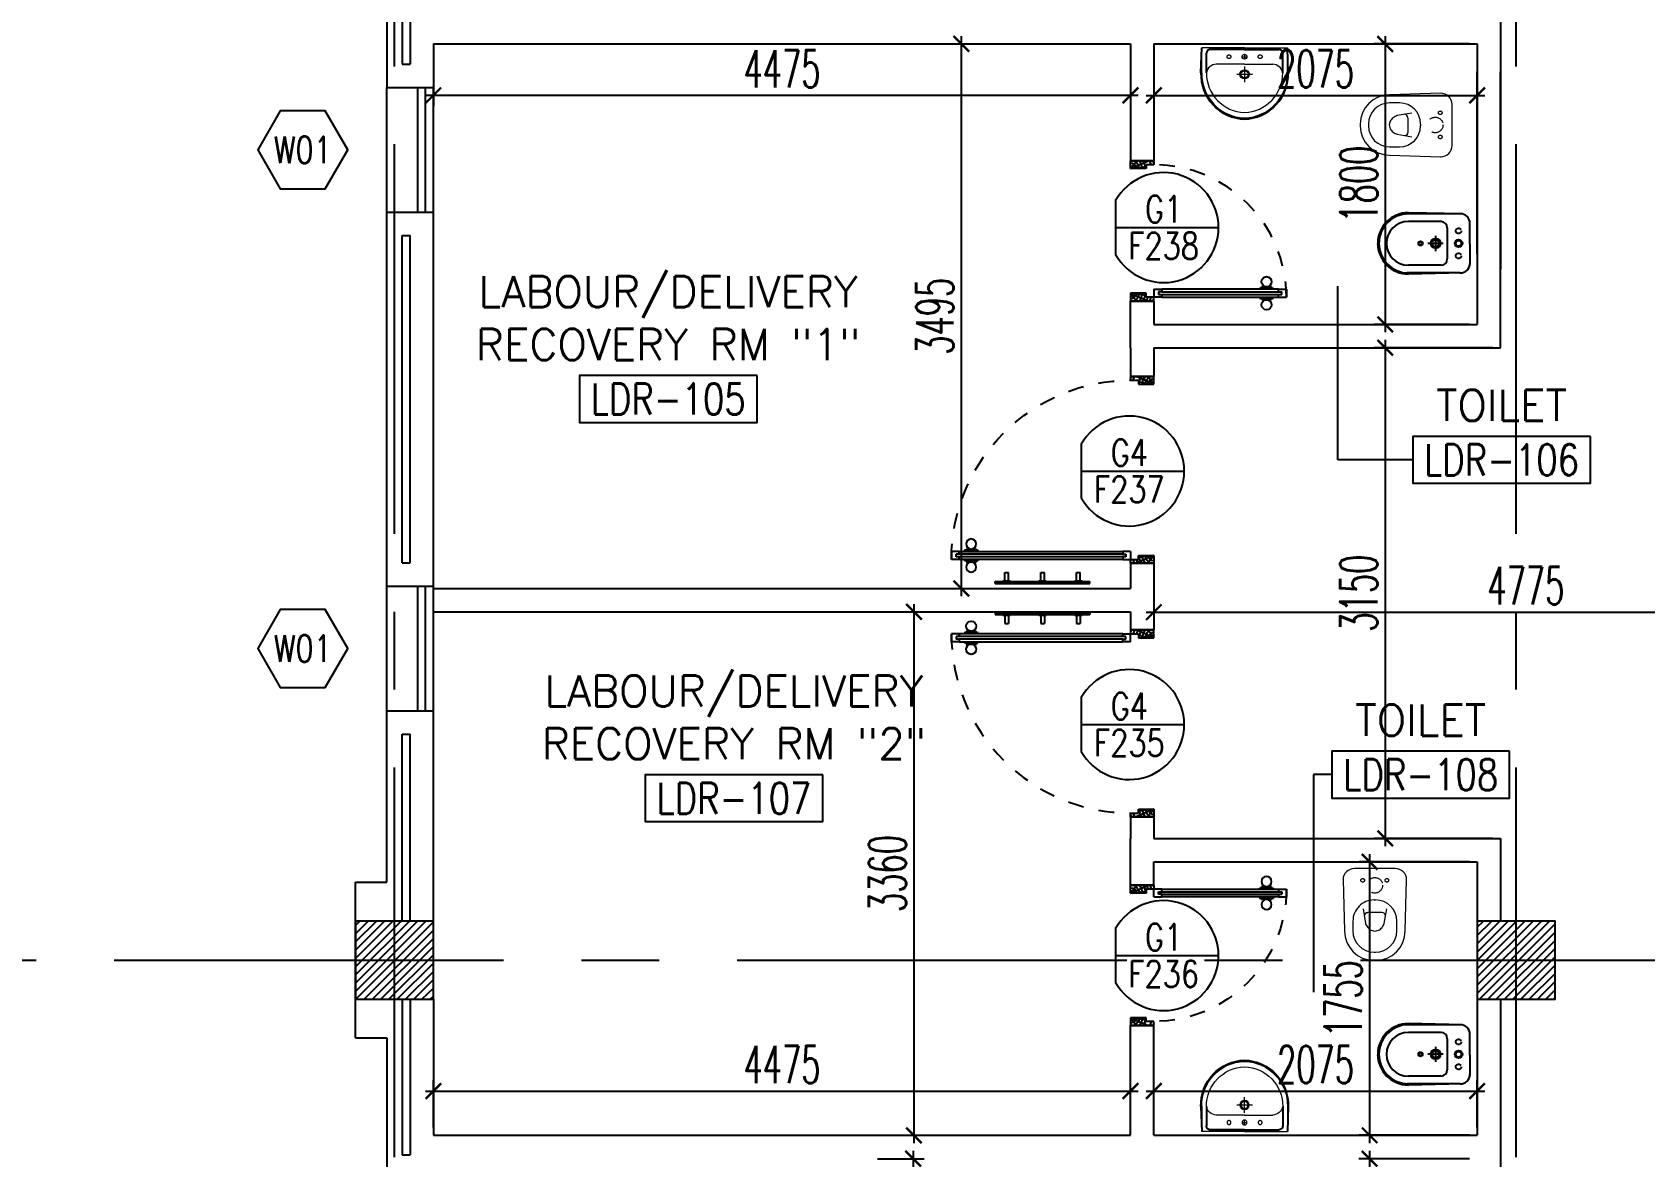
# Model space of a CAD drawing. Extents: x 275967.8 to 276060, y 57291.9 to 57371.4.
# Drawn here: x 275976.01 to 275986.36, y 57311.9 to 57319.12 of the extents above; entities that cross this region are included whole.
import ezdxf
from ezdxf.enums import TextEntityAlignment as Align

# ---------------------------------------------------------------- set-up
doc = ezdxf.new("R2010")
doc.units = 0
doc.header["$MEASUREMENT"] = 0
doc.header["$PDMODE"] = 34
for name, pattern in [('CENTERX2', [4, 2.5, -0.5, 0.5, -0.5]), ('DASHED', [0.75, 0.5, -0.25]), ('HIDDEN', [0.375, 0.25, -0.125]), ('HIDDEN2', [0.1875, 0.125, -0.0625])]:
    doc.linetypes.add(name, pattern=pattern)
doc.layers.get('0').update_dxf_attribs({"linetype": 'CONTINUOUS'})
doc.layers.get('DEFPOINTS').update_dxf_attribs({"linetype": 'CONTINUOUS'})
for name, color, linetype in [('AX-DIM', 4, 'CONTINUOUS'), ('AXES', 11, 'CENTERX2'), ('COL', 5, 'CONTINUOUS'), ('DIM', 4, 'CONTINUOUS'), ('DOOR', 7, 'CONTINUOUS'), ('DOOR-CR', 2, 'CONTINUOUS'), ('DOOR-NO', 3, 'CONTINUOUS'), ('FIX', 3, 'CONTINUOUS'), ('HAT', 8, 'CONTINUOUS'), ('INSUL', 4, 'CONTINUOUS'), ('NON-MEDICAL', 3, 'CONTINUOUS'), ('RM-BOX', 4, 'CONTINUOUS'), ('RM-NAME', 2, 'CONTINUOUS'), ('RM-NO', 2, 'CONTINUOUS'), ('WALL', 2, 'CONTINUOUS'), ('WIN', 3, 'CONTINUOUS'), ('WIN-BOX', 4, 'CONTINUOUS'), ('WIN-NO', 5, 'CONTINUOUS')]:
    doc.layers.add(name, color=color, linetype=linetype)
doc.styles.add('ROMANS', font='ROMANS.shx', dxfattribs={"width": 0.6})
doc.dimstyles.new('STANDARD in', dxfattribs={"dimtxt": 0.24, "dimasz": 0.1, "dimexe": 0.07, "dimexo": 0.05, "dimgap": 0.05, "dimtad": 1, "dimdec": 0, "dimlfac": 1000, "dimzin": 0, "dimdsep": 46, "dimtxsty": 'ROMANS', "dimblk": 'ARCHTICK', "dimcen": 0.05, "dimdle": 0.05, "dimclrd": 4, "dimclre": 4, "dimclrt": 2, "dimadec": 0, "dimazin": 0, "dimtfac": 1, "dimtdec": 0, "dimtmove": 2, "dimatfit": 3, "dimfxl": 0, "dimtolj": 1, "dimtzin": 0, "dimarcsym": 0})

# ---------------------------------------------------------------- blocks, each defined once
blk = doc.blocks.new('*X82')
at = {"color": 0}
for p, q in [((31339, 132685), (31804, 133150)), ((31339, 132738), (31751, 133150)), ((31339, 132791), (31698, 133150)), ((31339, 132844), (31645, 133150)), ((31339, 132897), (31592, 133150)), ((31339, 132950), (31538, 133150)), ((31339, 133003), (31485, 133150)), ((31339, 133057), (31432, 133150)), ((31339, 133110), (31379, 133150)), ((31357, 132650), (31839, 133132)), ((31410, 132650), (31839, 133079)), ((31463, 132650), (31839, 133026)), ((31516, 132650), (31839, 132973)), ((31569, 132650), (31839, 132920)), ((31622, 132650), (31839, 132867)), ((31675, 132650), (31839, 132814)), ((31728, 132650), (31839, 132761)), ((31781, 132650), (31839, 132708)), ((31834, 132650), (31839, 132655))]:
    blk.add_line(p, q, dxfattribs=at)
blk = doc.blocks.new('*X81')
at = {"color": 0}
for p, q in [((24139, 132698), (24591, 133150)), ((24139, 132751), (24538, 133150)), ((24139, 132804), (24485, 133150)), ((24139, 132857), (24432, 133150)), ((24139, 132910), (24379, 133150)), ((24139, 132963), (24326, 133150)), ((24139, 133016), (24273, 133150)), ((24139, 133069), (24220, 133150)), ((24139, 133122), (24167, 133150)), ((24144, 132650), (24639, 133145)), ((24197, 132650), (24639, 133092)), ((24250, 132650), (24639, 133039)), ((24303, 132650), (24639, 132986)), ((24356, 132650), (24639, 132933)), ((24409, 132650), (24639, 132880)), ((24462, 132650), (24639, 132827)), ((24515, 132650), (24639, 132774)), ((24568, 132650), (24639, 132720)), ((24621, 132650), (24639, 132667))]:
    blk.add_line(p, q, dxfattribs=at)
blk = doc.blocks.new('_ARCHTICK')
at = {"color": 0, "linetype": 'ByBlock', "const_width": 0.15}
blk.add_lwpolyline([(-0.5, -0.5), (0.5, 0.5)], dxfattribs=at)
blk = doc.blocks.new('*D632')
at = {"layer": 'AX-DIM', "color": 4, "lineweight": -2, "ltscale": 0.3}
for p, q in [((275969.869, 57298.463), (275969.869, 57357.883)), ((275977.727, 57357.833), (275969.799, 57357.833)), ((275978.669, 57298.513), (275969.799, 57298.513))]:
    blk.add_line(p, q, dxfattribs=at)
at = {"layer": 'DEFPOINTS', "color": 0, "ltscale": 0.3}
for p in [(275969.869, 57357.833), (275977.777, 57357.833), (275978.719, 57298.513)]:
    blk.add_point(p, dxfattribs=at)
at = {"layer": 'AX-DIM', "color": 4, "lineweight": -2, "ltscale": 0.3, "xscale": 0.1, "yscale": 0.1, "zscale": 0.1}
for p, rotation in [((275969.869, 57357.833), 90), ((275969.869, 57298.513), 270)]:
    blk.add_blockref('_ARCHTICK', p, dxfattribs=dict(at, rotation=rotation))
at = {"layer": 'AX-DIM', "color": 2, "ltscale": 0.3, "insert": (275969.699, 57328.173), "char_height": 0.24, "attachment_point": 5, "rotation": 90, "style": 'ROMANS'}
blk.add_mtext('\\A1;59320', dxfattribs=at)
blk = doc.blocks.new('COL50')
at = {"layer": 'COL'}
blk.add_lwpolyline([(-250, 250), (-250, -250), (250, -250), (250, 250)], close=True, dxfattribs=at)
blk = doc.blocks.new('WW1')
at = {"layer": 'WIN-BOX'}
blk.add_lwpolyline([(144, -250), (289, 0), (144, 250), (-144, 250), (-289, 0), (-144, -250)], close=True, dxfattribs=at)
at = {"layer": 'WIN-NO', "style": 'ROMANS', "width": 0.8}
blk.add_attdef('W00', text='', height=170, dxfattribs=at).set_placement((0, 0), align=Align.MIDDLE)
blk = doc.blocks.new('DD1')
at = {"layer": 'DOOR-CR'}
blk.add_line((-308, 0), (353, 0), dxfattribs=at)
blk.add_lwpolyline([(-308, -173, 3.820224), (-308, 173)], format="xyb", close=True, dxfattribs=at)
at = {"layer": 'DOOR-NO', "color": 255, "style": 'ROMANS', "width": 0.8}
for tag, p in [('G', (0, 184)), ('000', (0, -141))]:
    blk.add_attdef(tag, text='', height=204, dxfattribs=at).set_placement(p, align=Align.MIDDLE)
blk = doc.blocks.new('RM1')
at = {"layer": 'RM-BOX'}
blk.add_lwpolyline([(570, -200), (-570, -200), (-570, -500), (570, -500)], close=True, dxfattribs=at)
at = {"layer": 'RM-NAME', "style": 'ROMANS'}
for tag, p in [('ROOMNAME1', (0, 324)), ('ROOMNAME2', (0, 0))]:
    blk.add_attdef(tag, text='', height=200, dxfattribs=at).set_placement(p, align=Align.MIDDLE)
at = {"layer": 'RM-NO', "style": 'ROMANS', "width": 0.8}
blk.add_attdef('ROOMNO', text='', height=200, dxfattribs=at).set_placement((0, -350), align=Align.MIDDLE)
blk = doc.blocks.new('DOOR90')
at = {"layer": 'DOOR', "color": 0, "linetype": 'ByBlock'}
for p, q in [((-150, 0), (-150, -25)), ((-150, 0), (0, 0)), ((0, -50), (0, 0)), ((-1000, -25), (-1000, -75)), ((-1000, -75), (-1000, -25)), ((-950, -25), (-1000, -25)), ((-950, -75), (-1000, -75)), ((-970, -42), (-970, -58)), ((-950, -42), (-970, -42)), ((-950, -58), (-970, -58)), ((-950, -25), (-950, -42)), ((-950, -58), (-950, -75)), ((-918, -25), (-918, -18)), ((-828, -18), (-918, -18)), ((-918, -75), (-918, -82)), ((-828, -82), (-918, -82)), ((-905, -18), (-905, -9)), ((-905, -9), (-840, -9)), ((-905, -18), (-840, -18)), ((-905, -82), (-905, -91)), ((-905, -82), (-840, -82)), ((-905, -91), (-840, -91)), ((-840, -18), (-840, -9)), ((-840, -82), (-840, -91)), ((-828, -25), (-828, -18)), ((-828, -75), (-828, -82)), ((-200, -42), (-200, -25)), ((-200, -25), (-150, -25)), ((-180, -42), (-200, -42)), ((-200, -75), (-200, -58)), ((-200, -58), (-180, -58)), ((-150, -75), (-200, -75)), ((-180, -58), (-180, -42)), ((-150, -75), (-150, -25)), ((-150, -25), (-100, -25)), ((-100, -25), (-100, -50)), ((-100, -50), (0, -50)), ((-150, -900), (-150, -875)), ((-150, -875), (-100, -875)), ((0, -900), (-150, -900)), ((-150, -900), (0, -900)), ((-100, -850), (0, -850)), ((-100, -875), (-100, -850)), ((0, -850), (0, -900))]:
    blk.add_line(p, q, dxfattribs=at)
at = {"layer": 'DOOR', "color": 9, "linetype": 'ByBlock'}
for p, q in [((0, -50), (-114, 0)), ((0, -50), (-40, 0)), ((0, -50), (-100, -37)), ((0, -850), (-114, -900)), ((0, -850), (-100, -863)), ((0, -850), (-40, -900))]:
    blk.add_line(p, q, dxfattribs=at)
at = {"layer": 'DOOR', "linetype": 'ByBlock'}
for p, q in [((-200, -25), (-950, -25)), ((-200, -42), (-950, -42)), ((-200, -58), (-950, -58)), ((-950, -75), (-200, -75))]:
    blk.add_line(p, q, dxfattribs=at)
at = {"layer": 'DOOR', "color": 0, "linetype": 'ByBlock'}
for centre in [(-873, 24), (-873, -124)]:
    blk.add_circle(centre, 32.4, dxfattribs=at)
at = {"layer": 'DOOR', "color": 9, "linetype": 'ByBlock'}
for centre, radius, start, end in [((0, -50), 154, 161.1053, 166.2858), ((0, -50), 134, 158.1598, 169.28), ((0, -50), 94.4, 148.0182, 180), ((0, -50), 74.4, 137.7764, 180), ((0, -50), 114, 154.0838, 167.3774), ((0, -50), 54.4, 113.2074, 180), ((0, -50), 34.4, 90, 180), ((0, -50), 14.4, 90, 180), ((0, -850), 154, 193.7142, 198.8947), ((0, -850), 134, 190.72, 201.8402), ((0, -850), 94.4, 180, 211.9818), ((0, -850), 74.4, 180, 222.2236), ((0, -850), 54.4, 180, 246.7926), ((0, -850), 34.4, 180, 270), ((0, -850), 14.4, 180, 270)]:
    blk.add_arc(centre, radius, start, end, dxfattribs=at)
at = {"layer": 'DOOR', "linetype": 'HIDDEN', "ltscale": 0.5}
blk.add_arc((-150, -25), 850, 180, 270, dxfattribs=at)
blk = doc.blocks.new('DOOR100')
at = {"layer": 'DOOR', "color": 0, "linetype": 'ByBlock'}
for p, q in [((-25, 1300), (-75, 1300)), ((-75, 1300), (-25, 1300)), ((-75, 1250), (-75, 1300)), ((-58, 1250), (-75, 1250)), ((-42, 1270), (-58, 1270)), ((-58, 1250), (-58, 1270)), ((-42, 1250), (-42, 1270)), ((-25, 1250), (-42, 1250)), ((-25, 1250), (-25, 1300)), ((-82, 1205), (-91, 1205)), ((-91, 1205), (-91, 1140)), ((-82, 1140), (-91, 1140)), ((-75, 1218), (-82, 1218)), ((-82, 1128), (-82, 1218)), ((-82, 1205), (-82, 1140)), ((-25, 1218), (-18, 1218)), ((-18, 1128), (-18, 1218)), ((-18, 1205), (-9, 1205)), ((-18, 1205), (-18, 1140)), ((-18, 1140), (-9, 1140)), ((-9, 1205), (-9, 1140)), ((-75, 1128), (-82, 1128)), ((-25, 1128), (-18, 1128)), ((-1200, 0), (-1200, 150)), ((-1200, 150), (-1175, 150)), ((-1200, 150), (-1200, 0)), ((-1175, 150), (-1175, 100)), ((-75, 200), (-58, 200)), ((-75, 150), (-75, 200)), ((-75, 150), (-25, 150)), ((-58, 200), (-58, 180)), ((-58, 180), (-42, 180)), ((-42, 200), (-25, 200)), ((-42, 180), (-42, 200)), ((-25, 200), (-25, 150)), ((0, 150), (-25, 150)), ((-25, 150), (-25, 100)), ((0, 150), (0, 0)), ((-1150, 0), (-1200, 0)), ((-1175, 100), (-1150, 100)), ((-1150, 100), (-1150, 0)), ((-50, 100), (-50, 0)), ((-25, 100), (-50, 100)), ((-50, 0), (0, 0))]:
    blk.add_line(p, q, dxfattribs=at)
at = {"layer": 'DOOR', "linetype": 'ByBlock'}
for p, q in [((-75, 1250), (-75, 200)), ((-58, 200), (-58, 1250)), ((-42, 200), (-42, 1250)), ((-25, 200), (-25, 1250)), ((0, 0), (0, 150))]:
    blk.add_line(p, q, dxfattribs=at)
at = {"layer": 'DOOR', "color": 9, "linetype": 'ByBlock'}
for p, q in [((-1150, 0), (-1200, 114)), ((-50, 0), (0, 114)), ((-1150, 0), (-1200, 40)), ((-1150, 0), (-1163, 100)), ((-50, 0), (-37, 100)), ((-50, 0), (0, 40))]:
    blk.add_line(p, q, dxfattribs=at)
at = {"layer": 'DOOR', "color": 0, "linetype": 'ByBlock'}
for centre in [(-124, 1173), (24, 1173)]:
    blk.add_circle(centre, 32.4, dxfattribs=at)
at = {"layer": 'DOOR', "linetype": 'HIDDEN', "ltscale": 0.5}
blk.add_arc((-25, 150), 1150, 90, 180.0001, dxfattribs=at)
at = {"layer": 'DOOR', "color": 9, "linetype": 'ByBlock'}
for centre, radius, start, end in [((-1150, 0), 154, 103.7142, 108.8947), ((-1150, 0), 134, 100.72, 111.8402), ((-50, 0), 134, 68.1598, 79.28), ((-50, 0), 114, 64.0838, 77.3774), ((-50, 0), 154, 71.1053, 76.2858), ((-1150, 0), 94.4, 90, 121.9818), ((-1150, 0), 74.4, 90, 132.2236), ((-1150, 0), 54.4, 90, 156.7926), ((-1150, 0), 34.4, 90, 180), ((-1150, 0), 14.4, 90, 180), ((-50, 0), 94.4, 58.0182, 90), ((-50, 0), 74.4, 47.7764, 90), ((-50, 0), 54.4, 23.2074, 90), ((-50, 0), 34.4, 0, 90), ((-50, 0), 14.4, 0, 90)]:
    blk.add_arc(centre, radius, start, end, dxfattribs=at)
blk = doc.blocks.new('A$C49F1192B')
at = {"layer": 'DOOR', "color": 0, "linetype": 'ByBlock', "xscale": -1, "rotation": 270}
blk.add_blockref('DOOR100', (0, 1200), dxfattribs=at)
blk = doc.blocks.new('BIDET1')
at = {"layer": 'FIX'}
for p, q in [((-88, 190), (-428, 190)), ((-210, 140), (-420, 140)), ((-25, -3), (-25, 128)), ((-617, 2), (-617, -3)), ((-352, 1), (-352, 1)), ((-350, 5), (-350, 5)), ((-348, 1), (-348, 1)), ((-346, 5), (-346, 5)), ((-344, 9), (-344, 9)), ((-344, 1), (-344, 1)), ((-342, 5), (-342, 5)), ((-341, 9), (-341, 9)), ((-341, 1), (-341, 1)), ((-339, 5), (-339, 5)), ((-337, 1), (-337, 1)), ((-335, 5), (-335, 5)), ((-333, 1), (-333, 1)), ((-170, 100), (-170, -100)), ((-617, -8), (-617, -3)), ((-350, -2), (-350, -2)), ((-348, -6), (-348, -6)), ((-346, -2), (-346, -2)), ((-346, -10), (-346, -10)), ((-344, -6), (-344, -6)), ((-342, -2), (-342, -2)), ((-342, -10), (-342, -10)), ((-341, -6), (-341, -6)), ((-339, -2), (-339, -2)), ((-339, -10), (-339, -10)), ((-337, -6), (-337, -6)), ((-335, -2), (-335, -2)), ((-333, -6), (-333, -6)), ((-331, -2), (-331, -2)), ((-25, -3), (-25, -134)), ((-88, -190), (-428, -190)), ((-210, -140), (-420, -140))]:
    blk.add_line(p, q, dxfattribs=at)
at = {"layer": 'FIX', "linetype": 'ByBlock', "ltscale": 0.3}
for p, q in [((-75, 190), (-420, 197)), ((-75, -190), (-420, -197))]:
    blk.add_line(p, q, dxfattribs=at)
at = {"layer": 'FIX', "linetype": 'DASHED', "ltscale": 0.05}
for p, q in [((-196, 0), (-294, 0)), ((-245, 49), (-245, -49))]:
    blk.add_line(p, q, dxfattribs=at)
at = {"layer": 'FIX'}
for centre, radius in [((-342, 0), 13.8), ((-342, 0), 11), ((-245, 0), 31.7), ((-245, 0), 22.5), ((-98, 0), 24.5), ((-98, 0), 17.5)]:
    blk.add_circle(centre, radius, dxfattribs=at)
at = {"layer": 'FIX', "linetype": 'HIDDEN', "ltscale": 0.05}
for centre in [(-98, 80), (-98, -80)]:
    blk.add_circle(centre, 17.5, dxfattribs=at)
at = {"layer": 'FIX', "linetype": 'ByBlock', "ltscale": 0.3}
blk.add_arc((-420, 0), 197, 90, 270, dxfattribs=at)
at = {"layer": 'FIX'}
for centre, radius, start, end in [((-420, 0), 190, 90, 270), ((-420, 0), 140, 90, 270), ((-210, 100), 40, 0, 90), ((-87, 128), 62.1, 0.1463, 90.8397), ((-210, -100), 40, 270, 0), ((-87, -128), 62.1, 269.1603, 359.8537)]:
    blk.add_arc(centre, radius, start, end, dxfattribs=at)
blk = doc.blocks.new('WC1')
at = {"layer": 'FIX', "lineweight": 20}
for p, q in [((-210, 204), (-538, 194)), ((-475, 141), (-538, 141)), ((-727, 5), (-727, -5)), ((-674, 5), (-674, -5)), ((-534, 24), (-540, 0)), ((-540, 0), (-534, -24)), ((-395, 76), (-490, 60)), ((-339, 5), (-339, -5)), ((-490, -60), (-395, -76)), ((-538, -141), (-475, -141)), ((-538, -194), (-210, -204))]:
    blk.add_line(p, q, dxfattribs=at)
at = {"layer": 'FIX', "linetype": 'Continuous', "lineweight": 20}
blk.add_line((-420, -47), (-420, 45), dxfattribs=at)
at = {"layer": 'FIX', "lineweight": 20}
blk.add_lwpolyline([(-213, -204), (-210, -204, 0.414214), (-137, -131), (-137, 0), (-137, 131, 0.414214), (-210, 204)], format="xyb", dxfattribs=at)
at = {"layer": 'FIX', "linetype": 'HIDDEN2', "lineweight": 20, "ltscale": 0.3}
blk.add_circle((-245, 0), 49.8, dxfattribs=at)
at = {"layer": 'FIX', "linetype": 'HIDDEN', "lineweight": 20, "ltscale": 0.05}
for centre in [(-213, 78), (-213, -77)]:
    blk.add_circle(centre, 11.6, dxfattribs=at)
at = {"layer": 'FIX', "lineweight": 20}
for centre, radius, start, end in [((-538, 5), 189, 90, 180), ((-538, 5), 136, 90, 180), ((-475, 5), 136, 360, 90), ((-473, -7), 68.2, 128.9242, 152.8468), ((-464, -18), 82, 108.496, 128.9242), ((-538, -5), 189, 180, 270), ((-538, -5), 136, 180, 270), ((-473, 7), 68.2, 207.1532, 231.0758), ((-464, 18), 82, 231.0758, 251.504), ((-475, -5), 136, 270, 0)]:
    blk.add_arc(centre, radius, start, end, dxfattribs=at)
at = {"layer": 'FIX', "linetype": 'Continuous', "lineweight": 20}
for centre, start, end in [((-443, 46), 357.6662, 91.6121), ((-442, -46), 268.3879, 2.3338)]:
    blk.add_arc(centre, 22.3, start, end, dxfattribs=at)
blk = doc.blocks.new('LAV1')
at = {"layer": 'FIX', "linetype": 'ByBlock', "ltscale": 0.3}
for p, q in [((-280, 210), (-275, 50)), ((-245, 210), (-245, 85)), ((245, 210), (245, 85)), ((280, 210), (275, 50)), ((0, 60), (-220, 60)), ((0, 60), (220, 60))]:
    blk.add_line(p, q, dxfattribs=at)
at = {"layer": 'FIX', "linetype": 'Continuous', "lineweight": 20}
for p, q in [((-275, 210), (-275, 50)), ((275, 210), (275, 50)), ((0, 155), (-181, 155)), ((0, 155), (181, 155)), ((0, 50), (-275, 50)), ((0, 50), (-252, 50)), ((0, 50), (252, 50)), ((0, 50), (275, 50))]:
    blk.add_line(p, q, dxfattribs=at)
at = {"layer": 'FIX', "linetype": 'DASHED', "lineweight": 20, "ltscale": 0.05}
for p, q in [((50, 220), (-50, 220)), ((0, 170), (0, 270)), ((0, 170), (0, 270))]:
    blk.add_line(p, q, dxfattribs=at)
at = {"layer": 'FIX', "lineweight": 20}
for p, q in [((16, 107), (-15, 107)), ((0, 92), (0, 123))]:
    blk.add_line(p, q, dxfattribs=at)
for centre, radius in [((0, 220), 29.5), ((0, 220), 22.5), ((0, 107), 15.5)]:
    blk.add_circle(centre, radius, dxfattribs=at)
at = {"layer": 'FIX', "linetype": 'HIDDEN', "lineweight": 20, "ltscale": 0.05}
for centre in [(-100, 107), (100, 107)]:
    blk.add_circle(centre, 12.4, dxfattribs=at)
at = {"layer": 'FIX', "linetype": 'ByBlock', "ltscale": 0.3}
for centre, radius, start, end in [((7, 220), 287, 91.3776, 182.0064), ((-7, 220), 287, 357.9936, 88.6224), ((-220, 85), 24.9, 179.7021, 269.9486), ((220, 85), 24.9, 270.0514, 0.2979)]:
    blk.add_arc(centre, radius, start, end, dxfattribs=at)
at = {"layer": 'FIX', "linetype": 'Continuous', "lineweight": 20}
for centre, radius, start, end in [((8, 217), 283, 91.6988, 181.351), ((8, 212), 253, 91.7328, 180.4884), ((-8, 217), 283, 358.649, 88.3012), ((-8, 212), 253, 359.5116, 88.2672), ((-179, 222), 66.9, 190.2006, 268.0786), ((179, 222), 66.9, 271.9214, 349.7994)]:
    blk.add_arc(centre, radius, start, end, dxfattribs=at)
blk = doc.blocks.new('*D403')
at = {"layer": 'DEFPOINTS', "color": 0, "linetype": 'ByBlock', "ltscale": 0.3}
for p in [(275981.521, 57319.043), (275981.606, 57315.548), (275981.974, 57315.548)]:
    blk.add_point(p, dxfattribs=at)
at = {"layer": 'DIM', "color": 4, "linetype": 'ByBlock', "lineweight": -2, "ltscale": 0.3}
for p, q in [((275981.974, 57319.093), (275981.974, 57315.498)), ((275981.571, 57319.043), (275982.044, 57319.043)), ((275981.656, 57315.548), (275982.044, 57315.548))]:
    blk.add_line(p, q, dxfattribs=at)
at = {"layer": 'DIM', "color": 4, "linetype": 'ByBlock', "lineweight": -2, "ltscale": 0.3, "xscale": 0.1, "yscale": 0.1, "zscale": 0.1}
for p, rotation in [((275981.974, 57319.043), 90), ((275981.974, 57315.548), 270)]:
    blk.add_blockref('_ARCHTICK', p, dxfattribs=dict(at, rotation=rotation))
at = {"layer": 'DIM', "color": 2, "linetype": 'ByBlock', "ltscale": 0.3, "insert": (275981.804, 57317.295), "char_height": 0.24, "attachment_point": 5, "rotation": 90, "style": 'ROMANS'}
blk.add_mtext('\\A1;3495', dxfattribs=at)
blk = doc.blocks.new('*D402')
at = {"layer": 'DEFPOINTS', "color": 0, "linetype": 'ByBlock', "ltscale": 0.3}
for p in [(275978.585, 57319.043), (275983.06, 57319.043), (275978.585, 57318.713)]:
    blk.add_point(p, dxfattribs=at)
at = {"layer": 'DIM', "color": 4, "linetype": 'ByBlock', "lineweight": -2, "ltscale": 0.3}
for p, q in [((275978.585, 57318.993), (275978.585, 57318.643)), ((275983.06, 57318.993), (275983.06, 57318.643)), ((275983.11, 57318.713), (275978.535, 57318.713))]:
    blk.add_line(p, q, dxfattribs=at)
at = {"layer": 'DIM', "color": 4, "linetype": 'ByBlock', "lineweight": -2, "ltscale": 0.3, "xscale": 0.1, "yscale": 0.1, "zscale": 0.1, "rotation": 180}
blk.add_blockref('_ARCHTICK', (275978.585, 57318.713), dxfattribs=at)
at = {"layer": 'DIM', "color": 4, "linetype": 'ByBlock', "lineweight": -2, "ltscale": 0.3, "xscale": 0.1, "yscale": 0.1, "zscale": 0.1}
blk.add_blockref('_ARCHTICK', (275983.06, 57318.713), dxfattribs=at)
at = {"layer": 'DIM', "color": 2, "linetype": 'ByBlock', "ltscale": 0.3, "insert": (275980.823, 57318.883), "char_height": 0.24, "attachment_point": 5, "style": 'ROMANS'}
blk.add_mtext('\\A1;4475', dxfattribs=at)
blk = doc.blocks.new('*D401')
at = {"layer": 'DEFPOINTS', "color": 0, "linetype": 'ByBlock', "ltscale": 0.3}
for p in [(275983.21, 57319.043), (275985.285, 57319.043), (275985.285, 57318.713)]:
    blk.add_point(p, dxfattribs=at)
at = {"layer": 'DIM', "color": 4, "linetype": 'ByBlock', "lineweight": -2, "ltscale": 0.3}
for p, q in [((275983.21, 57318.993), (275983.21, 57318.643)), ((275985.285, 57318.993), (275985.285, 57318.643)), ((275983.16, 57318.713), (275985.335, 57318.713))]:
    blk.add_line(p, q, dxfattribs=at)
at = {"layer": 'DIM', "color": 4, "linetype": 'ByBlock', "lineweight": -2, "ltscale": 0.3, "xscale": 0.1, "yscale": 0.1, "zscale": 0.1, "rotation": 180}
blk.add_blockref('_ARCHTICK', (275983.21, 57318.713), dxfattribs=at)
at = {"layer": 'DIM', "color": 4, "linetype": 'ByBlock', "lineweight": -2, "ltscale": 0.3, "xscale": 0.1, "yscale": 0.1, "zscale": 0.1}
blk.add_blockref('_ARCHTICK', (275985.285, 57318.713), dxfattribs=at)
at = {"layer": 'DIM', "color": 2, "linetype": 'ByBlock', "ltscale": 0.3, "insert": (275984.248, 57318.883), "char_height": 0.24, "attachment_point": 5, "style": 'ROMANS'}
blk.add_mtext('\\A1;2075', dxfattribs=at)
blk = doc.blocks.new('*D400')
at = {"layer": 'DEFPOINTS', "color": 0, "linetype": 'ByBlock', "ltscale": 0.3}
for p in [(275985.285, 57319.043), (275984.695, 57317.243), (275985.285, 57317.243)]:
    blk.add_point(p, dxfattribs=at)
at = {"layer": 'DIM', "color": 4, "linetype": 'ByBlock', "lineweight": -2, "ltscale": 0.3}
for p, q in [((275984.695, 57319.093), (275984.695, 57317.193)), ((275985.235, 57319.043), (275984.625, 57319.043)), ((275985.235, 57317.243), (275984.625, 57317.243))]:
    blk.add_line(p, q, dxfattribs=at)
at = {"layer": 'DIM', "color": 4, "linetype": 'ByBlock', "lineweight": -2, "ltscale": 0.3, "xscale": 0.1, "yscale": 0.1, "zscale": 0.1}
for p, rotation in [((275984.695, 57319.043), 90), ((275984.695, 57317.243), 270)]:
    blk.add_blockref('_ARCHTICK', p, dxfattribs=dict(at, rotation=rotation))
at = {"layer": 'DIM', "color": 2, "linetype": 'ByBlock', "ltscale": 0.3, "insert": (275984.525, 57318.143), "char_height": 0.24, "attachment_point": 5, "rotation": 90, "style": 'ROMANS'}
blk.add_mtext('\\A1;1800', dxfattribs=at)
blk = doc.blocks.new('*D399')
at = {"layer": 'DEFPOINTS', "color": 0, "linetype": 'ByBlock', "ltscale": 0.3}
for p in [(275981.276, 57315.398), (275981.407, 57312.038), (275981.67, 57312.038)]:
    blk.add_point(p, dxfattribs=at)
at = {"layer": 'DIM', "color": 4, "linetype": 'ByBlock', "lineweight": -2, "ltscale": 0.3}
for p, q in [((275981.67, 57315.448), (275981.67, 57311.988)), ((275981.326, 57315.398), (275981.74, 57315.398)), ((275981.457, 57312.038), (275981.74, 57312.038))]:
    blk.add_line(p, q, dxfattribs=at)
at = {"layer": 'DIM', "color": 4, "linetype": 'ByBlock', "lineweight": -2, "ltscale": 0.3, "xscale": 0.1, "yscale": 0.1, "zscale": 0.1}
for p, rotation in [((275981.67, 57315.398), 90), ((275981.67, 57312.038), 270)]:
    blk.add_blockref('_ARCHTICK', p, dxfattribs=dict(at, rotation=rotation))
at = {"layer": 'DIM', "color": 2, "linetype": 'ByBlock', "ltscale": 0.3, "insert": (275981.5, 57313.718), "char_height": 0.24, "attachment_point": 5, "rotation": 90, "style": 'ROMANS'}
blk.add_mtext('\\A1;3360', dxfattribs=at)
blk = doc.blocks.new('*D398')
at = {"layer": 'DEFPOINTS', "color": 0, "linetype": 'ByBlock', "ltscale": 0.3}
for p in [(275983.06, 57312.322), (275978.585, 57312.038), (275983.06, 57312.038)]:
    blk.add_point(p, dxfattribs=at)
at = {"layer": 'DIM', "color": 4, "linetype": 'ByBlock', "lineweight": -2, "ltscale": 0.3}
for p, q in [((275978.585, 57312.088), (275978.585, 57312.392)), ((275983.06, 57312.088), (275983.06, 57312.392)), ((275978.535, 57312.322), (275983.11, 57312.322))]:
    blk.add_line(p, q, dxfattribs=at)
at = {"layer": 'DIM', "color": 4, "linetype": 'ByBlock', "lineweight": -2, "ltscale": 0.3, "xscale": 0.1, "yscale": 0.1, "zscale": 0.1, "rotation": 180}
blk.add_blockref('_ARCHTICK', (275978.585, 57312.322), dxfattribs=at)
at = {"layer": 'DIM', "color": 4, "linetype": 'ByBlock', "lineweight": -2, "ltscale": 0.3, "xscale": 0.1, "yscale": 0.1, "zscale": 0.1}
blk.add_blockref('_ARCHTICK', (275983.06, 57312.322), dxfattribs=at)
at = {"layer": 'DIM', "color": 2, "linetype": 'ByBlock', "ltscale": 0.3, "insert": (275980.823, 57312.492), "char_height": 0.24, "attachment_point": 5, "style": 'ROMANS'}
blk.add_mtext('\\A1;4475', dxfattribs=at)
blk = doc.blocks.new('*D397')
at = {"layer": 'DEFPOINTS', "color": 0, "linetype": 'ByBlock', "ltscale": 0.3}
for p in [(275985.285, 57312.322), (275983.21, 57312.038), (275985.285, 57312.038)]:
    blk.add_point(p, dxfattribs=at)
at = {"layer": 'DIM', "color": 4, "linetype": 'ByBlock', "lineweight": -2, "ltscale": 0.3}
for p, q in [((275983.21, 57312.088), (275983.21, 57312.392)), ((275985.285, 57312.088), (275985.285, 57312.392)), ((275983.16, 57312.322), (275985.335, 57312.322))]:
    blk.add_line(p, q, dxfattribs=at)
at = {"layer": 'DIM', "color": 4, "linetype": 'ByBlock', "lineweight": -2, "ltscale": 0.3, "xscale": 0.1, "yscale": 0.1, "zscale": 0.1, "rotation": 180}
blk.add_blockref('_ARCHTICK', (275983.21, 57312.322), dxfattribs=at)
at = {"layer": 'DIM', "color": 4, "linetype": 'ByBlock', "lineweight": -2, "ltscale": 0.3, "xscale": 0.1, "yscale": 0.1, "zscale": 0.1}
blk.add_blockref('_ARCHTICK', (275985.285, 57312.322), dxfattribs=at)
at = {"layer": 'DIM', "color": 2, "linetype": 'ByBlock', "ltscale": 0.3, "insert": (275984.248, 57312.492), "char_height": 0.24, "attachment_point": 5, "style": 'ROMANS'}
blk.add_mtext('\\A1;2075', dxfattribs=at)
blk = doc.blocks.new('*D396')
at = {"layer": 'DEFPOINTS', "color": 0, "linetype": 'ByBlock', "ltscale": 0.3}
for p in [(275985.285, 57313.793), (275984.595, 57312.038), (275985.285, 57312.038)]:
    blk.add_point(p, dxfattribs=at)
at = {"layer": 'DIM', "color": 4, "linetype": 'ByBlock', "lineweight": -2, "ltscale": 0.3}
for p, q in [((275985.235, 57313.793), (275984.525, 57313.793)), ((275984.595, 57313.843), (275984.595, 57311.988)), ((275985.235, 57312.038), (275984.525, 57312.038))]:
    blk.add_line(p, q, dxfattribs=at)
at = {"layer": 'DIM', "color": 4, "linetype": 'ByBlock', "lineweight": -2, "ltscale": 0.3, "xscale": 0.1, "yscale": 0.1, "zscale": 0.1}
for p, rotation in [((275984.595, 57313.793), 90), ((275984.595, 57312.038), 270)]:
    blk.add_blockref('_ARCHTICK', p, dxfattribs=dict(at, rotation=rotation))
at = {"layer": 'DIM', "color": 2, "linetype": 'ByBlock', "ltscale": 0.3, "insert": (275984.425, 57312.915), "char_height": 0.24, "attachment_point": 5, "rotation": 90, "style": 'ROMANS'}
blk.add_mtext('\\A1;1755', dxfattribs=at)
blk = doc.blocks.new('*D395')
at = {"layer": 'DEFPOINTS', "color": 0, "linetype": 'ByBlock', "ltscale": 0.3}
for p in [(275985.435, 57317.093), (275984.695, 57313.943), (275985.435, 57313.943)]:
    blk.add_point(p, dxfattribs=at)
at = {"layer": 'DIM', "color": 4, "linetype": 'ByBlock', "lineweight": -2, "ltscale": 0.3}
for p, q in [((275985.385, 57317.093), (275984.625, 57317.093)), ((275984.695, 57317.143), (275984.695, 57313.893)), ((275985.385, 57313.943), (275984.625, 57313.943))]:
    blk.add_line(p, q, dxfattribs=at)
at = {"layer": 'DIM', "color": 4, "linetype": 'ByBlock', "lineweight": -2, "ltscale": 0.3, "xscale": 0.1, "yscale": 0.1, "zscale": 0.1}
for p, rotation in [((275984.695, 57317.093), 90), ((275984.695, 57313.943), 270)]:
    blk.add_blockref('_ARCHTICK', p, dxfattribs=dict(at, rotation=rotation))
at = {"layer": 'DIM', "color": 2, "linetype": 'ByBlock', "ltscale": 0.3, "insert": (275984.525, 57315.518), "char_height": 0.24, "attachment_point": 5, "rotation": 90, "style": 'ROMANS'}
blk.add_mtext('\\A1;3150', dxfattribs=at)
blk = doc.blocks.new('*D394')
at = {"layer": 'DEFPOINTS', "color": 0, "linetype": 'ByBlock', "ltscale": 0.3}
for p in [(275981.385, 57311.888), (275981.299, 57308.438), (275981.665, 57308.438)]:
    blk.add_point(p, dxfattribs=at)
at = {"layer": 'DIM', "color": 4, "linetype": 'ByBlock', "lineweight": -2, "ltscale": 0.3}
for p, q in [((275981.665, 57311.938), (275981.665, 57308.388)), ((275981.435, 57311.888), (275981.735, 57311.888)), ((275981.349, 57308.438), (275981.735, 57308.438))]:
    blk.add_line(p, q, dxfattribs=at)
at = {"layer": 'DIM', "color": 4, "linetype": 'ByBlock', "lineweight": -2, "ltscale": 0.3, "xscale": 0.1, "yscale": 0.1, "zscale": 0.1}
for p, rotation in [((275981.665, 57311.888), 90), ((275981.665, 57308.438), 270)]:
    blk.add_blockref('_ARCHTICK', p, dxfattribs=dict(at, rotation=rotation))
at = {"layer": 'DIM', "color": 2, "linetype": 'ByBlock', "ltscale": 0.3, "insert": (275981.495, 57310.163), "char_height": 0.24, "attachment_point": 5, "rotation": 90, "style": 'ROMANS'}
blk.add_mtext('\\A1;3450', dxfattribs=at)
blk = doc.blocks.new('*D391')
at = {"layer": 'DEFPOINTS', "color": 0, "linetype": 'ByBlock', "ltscale": 0.3}
for p in [(275985.285, 57311.888), (275984.595, 57308.438), (275984.873, 57308.438)]:
    blk.add_point(p, dxfattribs=at)
at = {"layer": 'DIM', "color": 4, "linetype": 'ByBlock', "lineweight": -2, "ltscale": 0.3}
for p, q in [((275984.595, 57311.938), (275984.595, 57308.388)), ((275985.235, 57311.888), (275984.525, 57311.888)), ((275984.823, 57308.438), (275984.525, 57308.438))]:
    blk.add_line(p, q, dxfattribs=at)
at = {"layer": 'DIM', "color": 4, "linetype": 'ByBlock', "lineweight": -2, "ltscale": 0.3, "xscale": 0.1, "yscale": 0.1, "zscale": 0.1}
for p, rotation in [((275984.595, 57311.888), 90), ((275984.595, 57308.438), 270)]:
    blk.add_blockref('_ARCHTICK', p, dxfattribs=dict(at, rotation=rotation))
at = {"layer": 'DIM', "color": 2, "linetype": 'ByBlock', "ltscale": 0.3, "insert": (275984.425, 57310.163), "char_height": 0.24, "attachment_point": 5, "rotation": 90, "style": 'ROMANS'}
blk.add_mtext('\\A1;3450', dxfattribs=at)
blk = doc.blocks.new('*D779')
at = {"layer": 'DEFPOINTS', "color": 0, "linetype": 'ByBlock', "ltscale": 0.3}
for p in [(275983.21, 57315.726), (275987.985, 57315.726), (275987.985, 57315.396)]:
    blk.add_point(p, dxfattribs=at)
at = {"layer": 'DIM', "color": 4, "linetype": 'ByBlock', "lineweight": -2, "ltscale": 0.3}
for p, q in [((275983.21, 57315.676), (275983.21, 57315.326)), ((275987.985, 57315.676), (275987.985, 57315.326)), ((275983.16, 57315.396), (275988.035, 57315.396))]:
    blk.add_line(p, q, dxfattribs=at)
at = {"layer": 'DIM', "color": 4, "linetype": 'ByBlock', "lineweight": -2, "ltscale": 0.3, "xscale": 0.1, "yscale": 0.1, "zscale": 0.1, "rotation": 180}
blk.add_blockref('_ARCHTICK', (275983.21, 57315.396), dxfattribs=at)
at = {"layer": 'DIM', "color": 4, "linetype": 'ByBlock', "lineweight": -2, "ltscale": 0.3, "xscale": 0.1, "yscale": 0.1, "zscale": 0.1}
blk.add_blockref('_ARCHTICK', (275987.985, 57315.396), dxfattribs=at)
at = {"layer": 'DIM', "color": 2, "linetype": 'ByBlock', "ltscale": 0.3, "insert": (275985.598, 57315.566), "char_height": 0.24, "attachment_point": 5, "style": 'ROMANS'}
blk.add_mtext('\\A1;4775', dxfattribs=at)

msp = doc.modelspace()

# ---------------------------------------------------------------- linework, layer by layer
at = {"layer": 'AXES'}
for p, q in [((275985.5355, 57291.8986), (275985.5355, 57370.7113)), ((275978.3355, 57291.8986), (275978.3355, 57337.5829)), ((275968.5355, 57313.1629), (276036.5755, 57313.1629))]:
    msp.add_line(p, q, dxfattribs=at)
at = {"layer": 'INSUL'}
for p, q in [((275978.3855, 57320.1129), (275978.3855, 57318.9129)), ((275978.4355, 57320.1129), (275978.4355, 57318.9129)), ((275978.3855, 57318.9129), (275978.4355, 57318.9129)), ((275978.3855, 57315.7129), (275978.3855, 57317.8129)), ((275978.3855, 57317.8129), (275978.4355, 57317.8129)), ((275978.4355, 57315.7129), (275978.4355, 57317.8129)), ((275978.3855, 57315.7129), (275978.4355, 57315.7129)), ((275978.3855, 57314.6129), (275978.4355, 57314.6129)), ((275978.3855, 57313.4129), (275978.3855, 57314.6129)), ((275978.4355, 57313.4129), (275978.4355, 57314.6129)), ((275978.3855, 57312.9129), (275978.3855, 57311.9129)), ((275978.4355, 57312.9129), (275978.4355, 57311.9129)), ((275978.3855, 57311.9129), (275978.4355, 57311.9129))]:
    msp.add_line(p, q, dxfattribs=at)
at = {"layer": 'NON-MEDICAL'}
for p, q in [((275982.2527, 57315.6508), (275982.2761, 57315.6508)), ((275982.2527, 57315.5968), (275982.2527, 57315.6508)), ((275982.2761, 57315.5968), (275982.2761, 57315.6508)), ((275982.4834, 57315.5968), (275982.4834, 57315.6508)), ((275982.4834, 57315.6508), (275982.5069, 57315.6508)), ((275982.5069, 57315.5968), (275982.5069, 57315.6508)), ((275982.7142, 57315.5968), (275982.7142, 57315.6508)), ((275982.7142, 57315.6508), (275982.7376, 57315.6508)), ((275982.7376, 57315.5968), (275982.7376, 57315.6508)), ((275982.1904, 57315.5805), (275982.1904, 57315.5922)), ((275982.1904, 57315.5922), (275982.8, 57315.5922)), ((275982.1904, 57315.5805), (275982.8, 57315.5805)), ((275982.2413, 57315.5968), (275982.2875, 57315.5968)), ((275982.2413, 57315.5922), (275982.2413, 57315.5968)), ((275982.2875, 57315.5922), (275982.2875, 57315.5968)), ((275982.4721, 57315.5968), (275982.5182, 57315.5968)), ((275982.4721, 57315.5922), (275982.4721, 57315.5968)), ((275982.5182, 57315.5922), (275982.5182, 57315.5968)), ((275982.7028, 57315.5922), (275982.7028, 57315.5968)), ((275982.7028, 57315.5968), (275982.749, 57315.5968)), ((275982.749, 57315.5922), (275982.749, 57315.5968)), ((275982.8, 57315.5805), (275982.8, 57315.5922)), ((275982.1904, 57315.3927), (275982.1904, 57315.381)), ((275982.1904, 57315.3927), (275982.8, 57315.3927)), ((275982.1904, 57315.381), (275982.8, 57315.381)), ((275982.2413, 57315.381), (275982.2413, 57315.3763)), ((275982.2413, 57315.3763), (275982.2875, 57315.3763)), ((275982.2527, 57315.3763), (275982.2527, 57315.3223)), ((275982.2761, 57315.3763), (275982.2761, 57315.3223)), ((275982.2875, 57315.381), (275982.2875, 57315.3763)), ((275982.4721, 57315.381), (275982.4721, 57315.3763)), ((275982.4721, 57315.3763), (275982.5182, 57315.3763)), ((275982.4834, 57315.3763), (275982.4834, 57315.3223)), ((275982.5069, 57315.3763), (275982.5069, 57315.3223)), ((275982.5182, 57315.381), (275982.5182, 57315.3763)), ((275982.7028, 57315.381), (275982.7028, 57315.3763)), ((275982.7028, 57315.3763), (275982.749, 57315.3763)), ((275982.7142, 57315.3763), (275982.7142, 57315.3223)), ((275982.7376, 57315.3763), (275982.7376, 57315.3223)), ((275982.749, 57315.381), (275982.749, 57315.3763)), ((275982.8, 57315.3927), (275982.8, 57315.381)), ((275982.2527, 57315.3223), (275982.2761, 57315.3223)), ((275982.4834, 57315.3223), (275982.5069, 57315.3223)), ((275982.7142, 57315.3223), (275982.7376, 57315.3223))]:
    msp.add_line(p, q, dxfattribs=at)
at = {"layer": 'RM-NAME', "color": 5, "linetype": 'ByBlock'}
for p, q in [((275984.3913, 57316.3732), (275984.3913, 57317.4891)), ((275984.872, 57316.3732), (275984.3913, 57316.3732)), ((275984.3532, 57314.3534), (275984.2339, 57314.3534)), ((275984.2339, 57314.3534), (275984.2339, 57312.9575))]:
    msp.add_line(p, q, dxfattribs=at)
at = {"layer": 'WALL'}
for p, q in [((275985.4355, 57320.1129), (275985.4355, 57317.5979)), ((275978.2855, 57319.8629), (275978.2855, 57318.7629)), ((275978.5855, 57319.0429), (275983.0605, 57319.0429)), ((275978.5855, 57319.0429), (275978.5855, 57318.7629)), ((275983.0605, 57319.0429), (275983.0605, 57318.2929)), ((275983.2105, 57319.0429), (275983.2105, 57318.2929)), ((275983.2105, 57319.0429), (275985.2855, 57319.0429)), ((275985.2855, 57319.0429), (275985.2855, 57317.2429)), ((275985.2855, 57317.6951), (275985.2855, 57318.8629)), ((275985.4355, 57317.0929), (275985.4355, 57318.8629)), ((275978.2855, 57318.7629), (275978.5855, 57318.7629)), ((275983.0605, 57318.2929), (275983.2105, 57318.2929)), ((275978.2855, 57314.7629), (275978.2855, 57317.9629)), ((275978.2855, 57317.9629), (275978.5855, 57317.9629)), ((275978.5855, 57315.5479), (275978.5855, 57317.9629)), ((275983.0605, 57317.3929), (275983.2105, 57317.3929)), ((275983.2105, 57317.3929), (275983.2105, 57317.2429)), ((275983.2105, 57317.2429), (275985.2855, 57317.2429)), ((275983.0605, 57317.0929), (275983.0605, 57316.9094)), ((275983.2105, 57317.0929), (275985.4355, 57317.0929)), ((275983.2105, 57317.0929), (275983.2105, 57316.9094)), ((275983.0605, 57315.7094), (275983.0605, 57315.5479)), ((275983.2105, 57315.7094), (275983.2105, 57315.2814)), ((275978.2855, 57315.5629), (275978.5855, 57315.5629)), ((275978.5855, 57315.5479), (275983.0605, 57315.5479)), ((275978.5855, 57315.3979), (275983.0605, 57315.3979)), ((275978.5855, 57314.7629), (275978.5855, 57315.3979)), ((275983.0605, 57315.3979), (275983.0605, 57315.2814)), ((275983.0605, 57315.2814), (275983.2105, 57315.2814)), ((275978.2855, 57314.7629), (275978.5855, 57314.7629)), ((275978.2855, 57313.6629), (275978.2855, 57314.7629)), ((275978.5855, 57313.4129), (275978.5855, 57314.7629)), ((275983.0605, 57314.0814), (275983.2105, 57314.0814)), ((275983.0605, 57314.0814), (275983.0605, 57313.9429)), ((275983.2105, 57314.0814), (275983.2105, 57313.9429)), ((275983.0605, 57313.6429), (275983.0605, 57313.9429)), ((275983.2105, 57313.9429), (275985.4355, 57313.9429)), ((275985.4355, 57313.9429), (275985.4355, 57313.4129)), ((275983.2105, 57313.7929), (275985.2855, 57313.7929)), ((275983.2105, 57313.6429), (275983.2105, 57313.7929)), ((275985.2855, 57313.7929), (275985.2855, 57313.4129)), ((275978.0855, 57313.6629), (275978.2855, 57313.6629)), ((275978.0855, 57312.6629), (275978.0855, 57313.6629)), ((275983.0605, 57313.6429), (275983.2105, 57313.6429)), ((275978.5855, 57312.9129), (275978.5855, 57312.0379)), ((275985.2855, 57312.9129), (275985.2855, 57312.0379)), ((275985.4355, 57312.9129), (275985.4355, 57311.7379)), ((275983.0605, 57312.0379), (275983.0605, 57312.7429)), ((275983.0605, 57312.7429), (275983.2105, 57312.7429)), ((275983.2105, 57312.0379), (275983.2105, 57312.7429)), ((275978.0855, 57312.6629), (275978.2855, 57312.6629)), ((275978.2855, 57312.6629), (275978.2855, 57311.7629)), ((275978.5855, 57312.0379), (275983.0605, 57312.0379)), ((275983.2105, 57312.0379), (275985.2855, 57312.0379))]:
    msp.add_line(p, q, dxfattribs=at)
at = {"layer": 'WALL', "linetype": 'ByBlock'}
for p, q in [((275983.0605, 57317.0929), (275983.0605, 57317.3929)), ((275983.0605, 57316.9094), (275983.2105, 57316.9094)), ((275983.0605, 57315.7094), (275983.2105, 57315.7094))]:
    msp.add_line(p, q, dxfattribs=at)
at = {"layer": 'WALL', "linetype": 'ByBlock', "ltscale": 0.3}
for points in [[(275978.0855, 57312.9129), (275978.5855, 57312.9129), (275978.5855, 57313.4129), (275978.0855, 57313.4129)], [(275985.2855, 57312.9129), (275985.7855, 57312.9129), (275985.7855, 57313.4129), (275985.2855, 57313.4129)]]:
    msp.add_lwpolyline(points, close=True, dxfattribs=at)
at = {"layer": 'WIN'}
for p, q in [((275978.2855, 57317.9629), (275978.2855, 57318.7629)), ((275978.4855, 57317.9629), (275978.4855, 57318.7629)), ((275978.5355, 57317.9629), (275978.5355, 57318.7629)), ((275978.5855, 57317.9629), (275978.5855, 57318.7629)), ((275978.2855, 57314.7629), (275978.2855, 57315.5629)), ((275978.4855, 57314.7629), (275978.4855, 57315.5629)), ((275978.5355, 57314.7629), (275978.5355, 57315.5629)), ((275978.5855, 57314.7629), (275978.5855, 57315.5629))]:
    msp.add_line(p, q, dxfattribs=at)

# ---------------------------------------------------------------- block references
at = {"ltscale": 1000, "xscale": 0.001, "yscale": 0.001, "zscale": 0.001, "rotation": 180}
msp.add_blockref('LAV1', (275983.792, 57319.0679), dxfattribs=at)
at = {"ltscale": 1000, "xscale": -0.001, "yscale": 0.001, "zscale": 0.001}
msp.add_blockref('LAV1', (275983.792, 57312.0129), dxfattribs=at)
at = {"layer": 'COL', "xscale": 0.001, "yscale": 0.001, "zscale": 0.001}
for p in [(275978.3355, 57313.1629), (275985.5355, 57313.1629)]:
    msp.add_blockref('COL50', p, dxfattribs=at)
at = {"layer": 'DOOR', "color": 0, "linetype": 'ByBlock', "xscale": 0.001, "yscale": 0.001, "zscale": 0.001, "rotation": 180}
msp.add_blockref('DOOR90', (275983.0605, 57317.3929), dxfattribs=at)
at = {"layer": 'DOOR', "color": 0, "linetype": 'ByBlock', "ltscale": 0.3, "xscale": 0.001, "yscale": 0.001, "zscale": 0.001, "rotation": 180}
msp.add_blockref('A$C49F1192B', (275983.2105, 57316.9094), dxfattribs=at)
at = {"layer": 'DOOR', "color": 0, "linetype": 'ByBlock', "ltscale": 0.3, "xscale": -0.001, "yscale": 0.001, "zscale": 0.001}
msp.add_blockref('A$C49F1192B', (275983.2105, 57314.0814), dxfattribs=at)
at = {"layer": 'DOOR', "color": 0, "linetype": 'ByBlock', "xscale": -0.001, "yscale": 0.001, "zscale": 0.001}
msp.add_blockref('DOOR90', (275983.0605, 57313.6429), dxfattribs=at)
at = {"layer": 'DOOR-NO'}
ref = msp.add_blockref('DD1', (275983.2722, 57317.8645), dxfattribs=dict(at, xscale=0.001, yscale=0.001, zscale=0.001))
ref.add_attrib('G', 'G1', dxfattribs={"height": 0.17, "style": 'ROMANS', "width": 0.8}).set_placement((275983.2722, 57317.9824), align=Align.MIDDLE)
ref.add_attrib('000', 'F238', dxfattribs={"height": 0.17, "style": 'ROMANS', "width": 0.8}).set_placement((275983.2722, 57317.7466), align=Align.MIDDLE)
ref = msp.add_blockref('DD1', (275983.0522, 57316.3017), dxfattribs=dict(at, xscale=0.001, yscale=0.001, zscale=0.001))
ref.add_attrib('G', 'G4', dxfattribs={"height": 0.17, "style": 'ROMANS', "width": 0.8}).set_placement((275983.0522, 57316.4196), align=Align.MIDDLE)
ref.add_attrib('000', 'F237', dxfattribs={"height": 0.17, "style": 'ROMANS', "width": 0.8}).set_placement((275983.0522, 57316.1838), align=Align.MIDDLE)
ref = msp.add_blockref('DD1', (275983.0522, 57314.6746), dxfattribs=dict(at, xscale=0.001, yscale=0.001, zscale=0.001))
ref.add_attrib('G', 'G4', dxfattribs={"height": 0.17, "style": 'ROMANS', "width": 0.8}).set_placement((275983.0522, 57314.7926), align=Align.MIDDLE)
ref.add_attrib('000', 'F235', dxfattribs={"height": 0.17, "style": 'ROMANS', "width": 0.8}).set_placement((275983.0522, 57314.5567), align=Align.MIDDLE)
ref = msp.add_blockref('DD1', (275983.2722, 57313.1917), dxfattribs=dict(at, xscale=0.001, yscale=0.001, zscale=0.001))
ref.add_attrib('G', 'G1', dxfattribs={"height": 0.17, "style": 'ROMANS', "width": 0.8}).set_placement((275983.2722, 57313.3096), align=Align.MIDDLE)
ref.add_attrib('000', 'F236', dxfattribs={"height": 0.17, "style": 'ROMANS', "width": 0.8}).set_placement((275983.2722, 57313.0738), align=Align.MIDDLE)
at = {"layer": 'FIX', "xscale": 0.001, "yscale": 0.001, "zscale": 0.001}
for name, p in [('WC1', (275985.2612, 57318.5229)), ('BIDET1', (275985.2635, 57317.7629)), ('BIDET1', (275985.2635, 57312.5579))]:
    msp.add_blockref(name, p, dxfattribs=at)
at = {"layer": 'FIX', "xscale": 0.001, "yscale": 0.001, "zscale": 0.001, "rotation": 90}
msp.add_blockref('WC1', (275984.6285, 57313.8877), dxfattribs=at)
at = {"layer": 'HAT', "xscale": 0.001, "yscale": 0.001, "zscale": 0.001}
for name in ['*X81', '*X82']:
    msp.add_blockref(name, (275953.9463, 57180.2632), dxfattribs=at)
at = {"layer": 'RM-NAME', "xscale": 0.001, "yscale": 0.001, "zscale": 0.001}
for p, values in [((275980.0929, 57317.1141), {'ROOMNO': 'LDR-105', 'ROOMNAME2': 'RECOVERY RM "1"', 'ROOMNAME1': 'LABOUR/DELIVERY'}), ((275985.4419, 57316.7232), {'ROOMNO': 'LDR-106', 'ROOMNAME2': 'TOILET'}), ((275980.5151, 57314.5514), {'ROOMNO': 'LDR-107', 'ROOMNAME2': 'RECOVERY RM "2"', 'ROOMNAME1': 'LABOUR/DELIVERY'}), ((275984.9231, 57314.7027), {'ROOMNO': 'LDR-108', 'ROOMNAME2': 'TOILET'})]:
    msp.add_blockref('RM1', p, dxfattribs=at).add_auto_attribs(values)
at = {"layer": 'WIN-NO', "xscale": 0.001, "yscale": 0.001, "zscale": 0.001}
for p in [(275977.7468, 57318.3629), (275977.7468, 57315.1629)]:
    msp.add_blockref('WW1', p, dxfattribs=at).add_auto_attribs({'W00': 'W01'})

# ---------------------------------------------------------------- dimensions: what is measured, and where the dimension line sits
at = {"layer": 'AX-DIM'}
dim = msp.add_linear_dim(base=(275969.8688, 57357.8329), p1=(275978.7188, 57298.5129), p2=(275977.7769, 57357.8329), angle=90, dimstyle='STANDARD in', dxfattribs=at)
dim.commit()
dim.dimension.update_dxf_attribs({"geometry": '*D632', "text_midpoint": (275969.6988, 57328.1729)})
at = {"layer": 'DIM', "linetype": 'ByBlock', "ltscale": 0.3}
for base, p1, p2, picture, middle in [((275981.9744, 57315.5479), (275981.5211, 57319.0429), (275981.6056, 57315.5479), '*D403', (275981.8044, 57317.2954)), ((275984.6954, 57317.2429), (275985.2855, 57319.0429), (275985.2855, 57317.2429), '*D400', (275984.5254, 57318.1429)), ((275984.6954, 57313.9429), (275985.4355, 57317.0929), (275985.4355, 57313.9429), '*D395', (275984.5254, 57315.5179)), ((275981.6695, 57312.0379), (275981.2761, 57315.3979), (275981.4072, 57312.0379), '*D399', (275981.4995, 57313.7179)), ((275984.5955, 57312.0379), (275985.2855, 57313.7929), (275985.2855, 57312.0379), '*D396', (275984.4255, 57312.9154)), ((275981.6655, 57308.4379), (275981.3851, 57311.8879), (275981.2994, 57308.4379), '*D394', (275981.4955, 57310.1629)), ((275984.5955, 57308.4379), (275985.2855, 57311.8879), (275984.8734, 57308.4379), '*D391', (275984.4255, 57310.1629))]:
    dim = msp.add_linear_dim(base=base, p1=p1, p2=p2, angle=90, dimstyle='STANDARD in', dxfattribs=at)
    dim.commit()
    dim.dimension.update_dxf_attribs({"geometry": picture, "text_midpoint": middle})
for base, p1, p2, picture, middle in [((275978.5855, 57318.7131), (275983.0605, 57319.0429), (275978.5855, 57319.0429), '*D402', (275980.823, 57318.8831)), ((275985.2855, 57318.7131), (275983.2105, 57319.0429), (275985.2855, 57319.0429), '*D401', (275984.248, 57318.8831)), ((275987.9855, 57315.3965), (275983.2105, 57315.7263), (275987.9855, 57315.7263), '*D779', (275985.598, 57315.5665)), ((275983.0605, 57312.3222), (275978.5855, 57312.0379), (275983.0605, 57312.0379), '*D398', (275980.823, 57312.4922)), ((275985.2855, 57312.3222), (275983.2105, 57312.0379), (275985.2855, 57312.0379), '*D397', (275984.248, 57312.4922))]:
    dim = msp.add_linear_dim(base=base, p1=p1, p2=p2, dimstyle='STANDARD in', dxfattribs=at)
    dim.commit()
    dim.dimension.update_dxf_attribs({"geometry": picture, "text_midpoint": middle})

doc.saveas('drawing.dxf')
